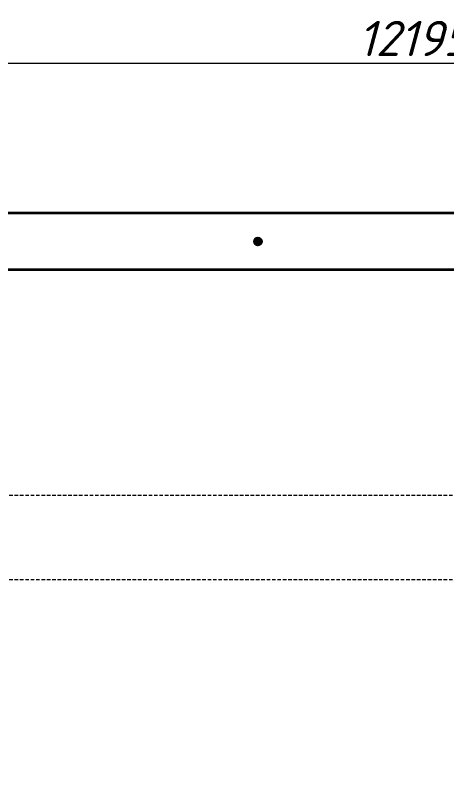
# Model space of a CAD drawing. Header units: millimetres. Extents: x 1000 to 42206, y 911 to 20189.
# Drawn here: x 21114 to 22646, y 9093 to 11821 of the extents above; entities that cross this region are included whole.
import ezdxf

# ---------------------------------------------------------------- set-up
doc = ezdxf.new("R2010")
doc.units = ezdxf.units.MM
doc.linetypes.add('DASHED', pattern=[19.05, 12.7, -6.35])
for name, color, linetype, lineweight in [('$ Слои конструкции $', 7, 'Continuous', 35), ('$Пунктир', 3, 'DASHED', 13), ('$Размеры', 5, 'Continuous', 13), ('$Слои конструкции', 7, 'Continuous', 35)]:
    doc.layers.add(name, color=color, linetype=linetype, lineweight=lineweight)
doc.styles.add('@ТРАНСПРОЕКТ', font='isocpeur.ttf', dxfattribs={"oblique": 15})
doc.dimstyles.new('@TN  1-50', dxfattribs={"dimscale": 50, "dimtxt": 2.5, "dimasz": 1.5, "dimexe": 0.7, "dimexo": 1, "dimgap": 0.5, "dimtad": 1, "dimdec": 0, "dimzin": 0, "dimdsep": 46, "dimtxsty": '@ТРАНСПРОЕКТ', "dimblk": 'OBLIQUE', "dimcen": 0, "dimclrd": 5, "dimclre": 5, "dimclrt": 5, "dimaunit": 1, "dimadec": 3, "dimazin": 0, "dimtfac": 1, "dimtdec": 0, "dimtofl": 0, "dimtmove": 0, "dimatfit": 3, "dimfxl": 1, "dimtolj": 1, "dimtzin": 0, "dimlwd": 13, "dimlwe": 13, "dimarcsym": 0})

# ---------------------------------------------------------------- blocks, each defined once
blk = doc.blocks.new('_Oblique')
at = {"color": 0, "linetype": 'ByBlock', "lineweight": -2}
blk.add_line((-0.5, -0.5), (0.5, 0.5), dxfattribs=at)
blk = doc.blocks.new('*D118')
at = {"layer": '$Размеры', "color": 5, "linetype": 'Continuous', "lineweight": 13, "transparency": 16777216}
for p, q in [((16430.8, 11380.9), (16430.8, 11686.4)), ((28625.9, 11380.9), (28625.9, 11686.4)), ((16430.8, 11651.4), (28625.9, 11651.4))]:
    blk.add_line(p, q, dxfattribs=at)
at = {"layer": 'Defpoints', "color": 0, "transparency": 16777216}
for p in [(28625.9, 11651.4), (16430.8, 11330.9), (28625.9, 11330.9)]:
    blk.add_point(p, dxfattribs=at)
at = {"layer": '$Размеры', "color": 5, "lineweight": 13, "transparency": 16777216, "xscale": 75, "yscale": 75, "zscale": 75, "rotation": 180}
blk.add_blockref('_Oblique', (16430.8, 11651.4), dxfattribs=at)
at = {"layer": '$Размеры', "color": 5, "lineweight": 13, "transparency": 16777216, "xscale": 75, "yscale": 75, "zscale": 75}
blk.add_blockref('_Oblique', (28625.9, 11651.4), dxfattribs=at)
at = {"layer": '$Размеры', "color": 5, "transparency": 16777216, "insert": (22528.4, 11738.9), "char_height": 125, "attachment_point": 5, "style": '@ТРАНСПРОЕКТ'}
blk.add_mtext('\\A1;12195', dxfattribs=at)
blk = doc.blocks.new('*U8')
h = blk.add_hatch(color=114)
h.dxf.hatch_style = 2
h.paths.add_polyline_path([(-0.0125, 0, 1), (0.0125, 0, 1)])
h.paths.add_polyline_path([(-0.0022, 0.0046), (0.0019, 0.0046), (0.0031, 0.0091), (-0.001, 0.0091)], flags=24)
at = {"layer": '$ Слои конструкции $'}
blk.add_circle((0, 0), 0.0125, dxfattribs=at)
at = {"layer": 'Defpoints'}
blk.add_circle((0, 0), 0.0135, dxfattribs=at)
at = {"layer": 'Defpoints', "color": 250, "style": '@ТРАНСПРОЕКТ', "oblique": 15}
blk.add_text('25', height=0.003, dxfattribs=at).set_placement((-0.0024, 0.0057))

msp = doc.modelspace()

# ---------------------------------------------------------------- linework, layer by layer
at = {"layer": '$Пунктир'}
for points in [[(15510.9, 10118.1), (41440.9, 10118.1)], [(15510.9, 9818.1), (41440.9, 9818.1)]]:
    msp.add_lwpolyline(points, dxfattribs=at)
at = {"layer": '$Слои конструкции'}
for points in [[(15510.9, 11118.1), (15510.9, 1618.1), (41440.9, 1618.1), (41440.9, 11118.1), (15510.9, 11118.1)], [(15510.9, 10918.1), (41440.9, 10918.1)]]:
    msp.add_lwpolyline(points, dxfattribs=at)

# ---------------------------------------------------------------- block references
at = {"layer": '$ Слои конструкции $', "xscale": 1000, "yscale": 1000, "zscale": 1000}
msp.add_blockref('*U8', (21975.9, 11018.1), dxfattribs=at)

# ---------------------------------------------------------------- dimensions: what is measured, and where the dimension line sits
at = {"layer": '$Размеры'}
dim = msp.add_linear_dim(base=(28625.9, 11651.4), p1=(16430.8, 11330.9), p2=(28625.9, 11330.9), dimstyle='@TN  1-50', dxfattribs=at)
dim.commit()
dim.dimension.update_dxf_attribs({"geometry": '*D118', "text_midpoint": (22528.4, 11738.9)})

doc.saveas('drawing.dxf')
